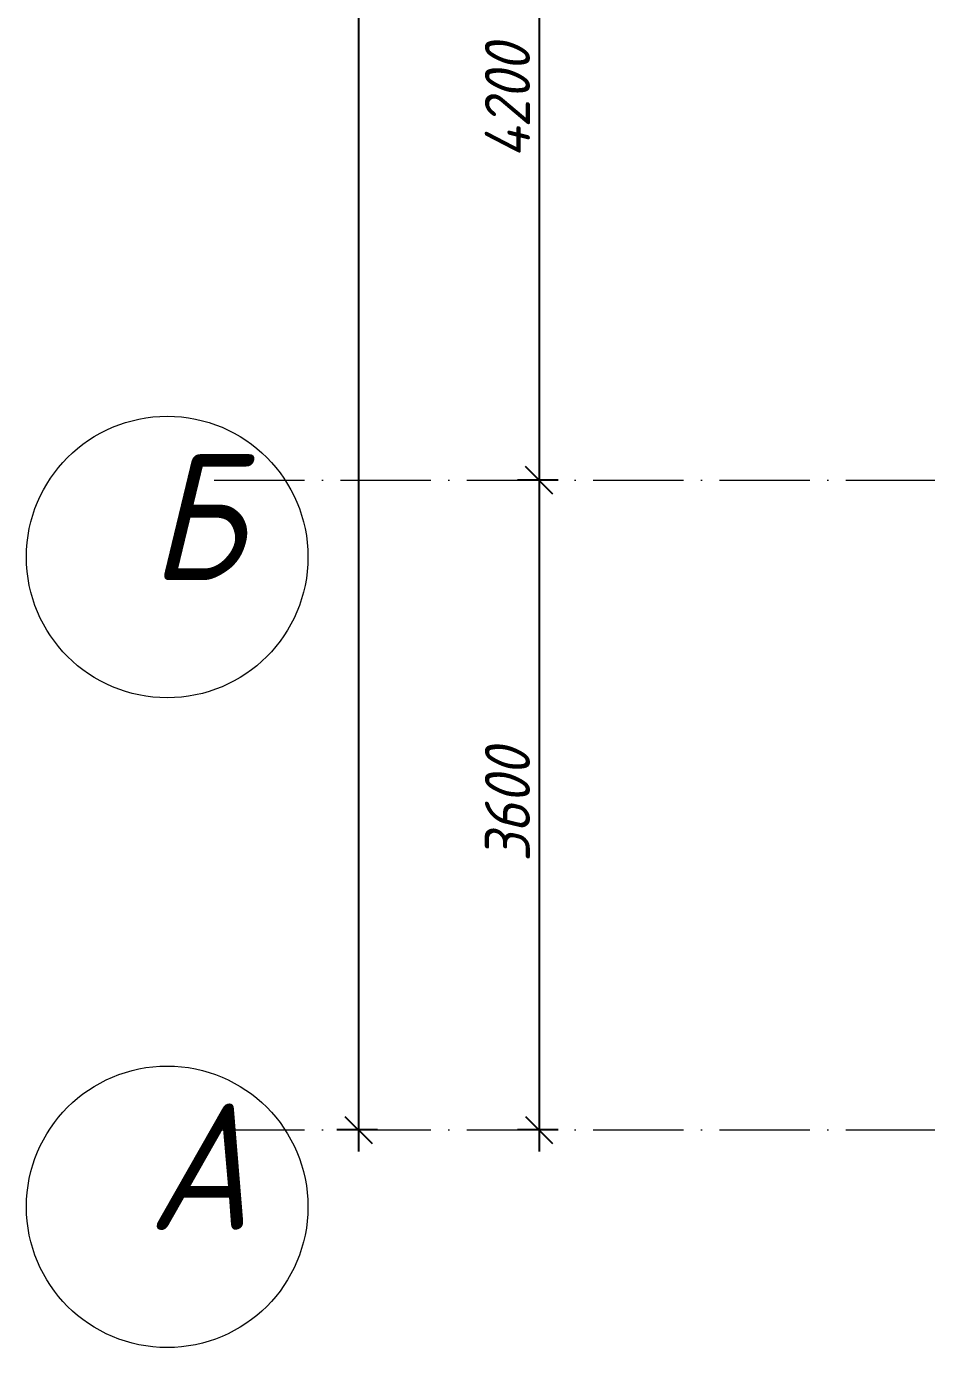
# Model space of a CAD drawing. Header units: millimetres. Extents: x 12986 to 523328, y -9759 to 30092.
# Drawn here: x 56547 to 61534, y -1206 to 6114 of the extents above; entities that cross this region are included whole.
import ezdxf

# ---------------------------------------------------------------- set-up
doc = ezdxf.new("R2010")
doc.units = ezdxf.units.MM
doc.linetypes.add('50_200_ШТРИХ_1Т_ш5_п1_п1_', pattern=[700.0000000000001, 500.0000000000001, -100, 0, -100])
for name, color, linetype, lineweight in [('A-ANNO-DIMS', 7, 'Continuous', 9), ('Оси', 7, 'Continuous', 9), ('Оси-1', 7, 'Continuous', 20), ('Оси-2', 7, '50_200_ШТРИХ_1Т_ш5_п1_п1_', 9)]:
    doc.layers.add(name, color=color, linetype=linetype, lineweight=lineweight)
doc.styles.add('ISOCPEUR_I_1', font='isocpeui.ttf', dxfattribs={"width": 0.9, "height": 249.9999999999997})
doc.dimstyles.new('ISO-2_5_0_9К_БОЛЬШОЙ__с_подложкой_', dxfattribs={"dimscale": 304.8, "dimtxt": 248.9952939525788, "dimasz": 0.4921259842519685, "dimexe": 0.3937007874015748, "dimexo": 0, "dimgap": 0.1640419947506562, "dimtad": 1, "dimdec": 0, "dimzin": 0, "dimdsep": 46, "dimtxsty": 'ISOCPEUR_I_1', "dimblk1": 'OBLIQUE', "dimblk2": 'OBLIQUE', "dimsah": 1, "dimcen": 0.09, "dimdle": 0.3937007874015748, "dimazin": 0, "dimtfac": 1, "dimtdec": 4, "dimtix": 1, "dimtmove": 0, "dimatfit": 3, "dimfxl": 1, "dimtvp": 1, "dimtfill": 1, "dimtolj": 1, "dimtzin": 0, "dimarcsym": 2})

# ---------------------------------------------------------------- blocks, each defined once
blk = doc.blocks.new('Ось сетки - Круг_Ø6_00__ISO-2_5_0_9K_ кружки поменьше-23056867-АР1_Кладочный план 1 этажа')
at = {"layer": 'Оси-1'}
blk.add_circle((0, 0), 2.600000000000002, dxfattribs=at)
blk = doc.blocks.new('_Oblique')
at = {"color": 0, "linetype": 'ByBlock', "lineweight": -2}
blk.add_line((-0.5, -0.5), (0.5, 0.5), dxfattribs=at)
blk = doc.blocks.new('DIMBLOCK11-АР1_Кладочный план 1 этажа')
at = {"layer": 'A-ANNO-DIMS', "color": 0, "lineweight": -2, "transparency": 16777216}
for p, q in [((59386.90165644514, 7919.999999997599), (59386.90165644514, 3479.999999997766)), ((59492.96767362035, 7799.9999999976), (59266.90165644514, 7799.999999997599)), ((59492.96767362033, 3599.999999997766), (59266.90165644514, 3599.999999997766))]:
    blk.add_line(p, q, dxfattribs=at)
at = {"layer": 'Defpoints', "color": 0, "transparency": 16777216}
for p in [(59492.96767362035, 7799.9999999976), (59386.90165644514, 3599.999999997766), (59492.96767362033, 3599.999999997766)]:
    blk.add_point(p, dxfattribs=at)
at = {"layer": 'A-ANNO-DIMS', "color": 0, "lineweight": -2, "transparency": 16777216, "xscale": 150, "yscale": 150, "zscale": 150}
for p, rotation in [((59386.90165644514, 7799.999999997599), 90), ((59386.90165644514, 3599.999999997766), 270)]:
    blk.add_blockref('_Oblique', p, dxfattribs=dict(at, rotation=rotation))
at = {"layer": 'A-ANNO-DIMS', "color": 0, "transparency": 16777216, "insert": (59211.90165644513, 5699.999999997664), "char_height": 249.9999999999997, "width": 781.4621533280933, "attachment_point": 5, "rotation": 90, "style": 'ISOCPEUR_I_1', "bg_fill": 3, "box_fill_scale": 1.1, "bg_fill_color": 256, "bg_fill_true_color": 13158600, "bg_fill_transparency": 0}
blk.add_mtext('\\A1;4200', dxfattribs=at)
blk = doc.blocks.new('DIMBLOCK12-АР1_Кладочный план 1 этажа')
at = {"layer": 'A-ANNO-DIMS', "color": 0, "lineweight": -2, "transparency": 16777216}
for p, q in [((59386.90165644513, 3719.999999997766), (59386.90165644513, -120.0000000026469)), ((59492.96767362033, 3599.999999997766), (59266.90165644513, 3599.999999997766)), ((59492.96767362032, -2.646869903934285e-09), (59266.90165644513, -2.646906258122539e-09))]:
    blk.add_line(p, q, dxfattribs=at)
at = {"layer": 'Defpoints', "color": 0, "transparency": 16777216}
for p in [(59492.96767362033, 3599.999999997766), (59386.90165644513, -2.646886960650743e-09), (59492.96767362032, -2.646869903934285e-09)]:
    blk.add_point(p, dxfattribs=at)
at = {"layer": 'A-ANNO-DIMS', "color": 0, "lineweight": -2, "transparency": 16777216, "xscale": 150, "yscale": 150, "zscale": 150}
for p, rotation in [((59386.90165644513, 3599.999999997766), 90), ((59386.90165644513, -2.646886960650743e-09), 270)]:
    blk.add_blockref('_Oblique', p, dxfattribs=dict(at, rotation=rotation))
at = {"layer": 'A-ANNO-DIMS', "color": 0, "transparency": 16777216, "insert": (59211.90165644512, 1799.999999997542), "char_height": 249.9999999999997, "width": 758.4779723478551, "attachment_point": 5, "rotation": 90, "style": 'ISOCPEUR_I_1', "bg_fill": 3, "box_fill_scale": 1.1, "bg_fill_color": 256, "bg_fill_true_color": 13158600, "bg_fill_transparency": 0}
blk.add_mtext('\\A1;3600', dxfattribs=at)
blk = doc.blocks.new('DIMBLOCK55-АР1_Кладочный план 1 этажа')
at = {"layer": 'A-ANNO-DIMS', "color": 0, "lineweight": -2, "transparency": 16777216}
for p, q in [((58386.85696567992, 27119.99982313454), (58386.85696567993, -120.0000000026469)), ((58492.92298285521, 26999.99982313454), (58266.85696567992, 26999.99982313454)), ((58492.92298285512, -2.646869903934285e-09), (58266.85696567993, -2.646906258122539e-09))]:
    blk.add_line(p, q, dxfattribs=at)
at = {"layer": 'Defpoints', "color": 0, "transparency": 16777216}
for p in [(58492.92298285521, 26999.99982313454), (58386.85696567993, -2.646886960650743e-09), (58492.92298285512, -2.646869903934285e-09)]:
    blk.add_point(p, dxfattribs=at)
at = {"layer": 'A-ANNO-DIMS', "color": 0, "lineweight": -2, "transparency": 16777216, "xscale": 150, "yscale": 150, "zscale": 150}
for p, rotation in [((58386.85696567992, 26999.99982313454), 90), ((58386.85696567993, -2.646886960650743e-09), 270)]:
    blk.add_blockref('_Oblique', p, dxfattribs=dict(at, rotation=rotation))
at = {"layer": 'A-ANNO-DIMS', "color": 0, "transparency": 16777216, "insert": (58210.24711719507, 13499.99991156592), "char_height": 249.9999999999997, "width": 948.0974654348191, "attachment_point": 5, "rotation": 90, "style": 'ISOCPEUR_I_1', "bg_fill": 3, "box_fill_scale": 1.1, "bg_fill_color": 256, "bg_fill_true_color": 13158600, "bg_fill_transparency": 0}
blk.add_mtext('\\A1;27000', dxfattribs=at)

msp = doc.modelspace()

# ---------------------------------------------------------------- linework, layer by layer
at = {"layer": 'Оси-2'}
for p, q in [((57586.89328478157, 3599.99999999777), (187948.5213125124, 3599.999999997349)), ((57586.89328478155, -2.642016903582707e-09), (187948.5213125124, -3.0631423513162e-09))]:
    msp.add_line(p, q, dxfattribs=at)

# ---------------------------------------------------------------- block references
at = {"layer": 'Оси-1', "xscale": 300, "yscale": 300, "zscale": 99.99999999999993, "rotation": 269.9999999999994}
for p in [(57326.89328478157, 3173.999999996093), (57326.89328478156, -426.0000000016762)]:
    msp.add_blockref('Ось сетки - Круг_Ø6_00__ISO-2_5_0_9K_ кружки поменьше-23056867-АР1_Кладочный план 1 этажа', p, dxfattribs=at)

# ---------------------------------------------------------------- texts
at = {"layer": 'Оси', "char_height": 700, "attachment_point": 1, "style": 'ISOCPEUR_I_1'}
for s, insert, width in [('\\fISOCPEUR|b0|i1|c204|p34|;\\W.9;Б', (57228.91376687399, 3746.63248618139), 223.6708124999998), ('\\fISOCPEUR|b0|i1|c204|p34|;\\W.9;А', (57217.21376687398, 146.6324861809802), 252.5315624999997)]:
    msp.add_mtext(s, dxfattribs=dict(at, insert=insert, width=width))

# ---------------------------------------------------------------- next in the draw order: dimensions: what is measured, and where the dimension line sits
at = {"layer": 'A-ANNO-DIMS'}
for base, p1, p2, override, picture, middle in [((58386.85696567993, -2.646886960650743e-09), (58492.92298285518, 26999.99982313452), (58492.92298285509, -2.646869903934284e-09), {"dimpost": '<>', "dimfxl": 26999.99982313717}, 'DIMBLOCK55-АР1_Кладочный план 1 этажа', (58210.24711719507, 13499.99991156592)), ((59386.90165644514, 3599.999999997766), (59492.96767362032, 7799.999999997596), (59492.9676736203, 3599.999999997764), {"dimpost": '<>', "dimfxl": 4199.999999999832}, 'DIMBLOCK11-АР1_Кладочный план 1 этажа', (59211.90165644513, 5699.999999997664))]:
    dim = msp.add_linear_dim(base=base, p1=p1, p2=p2, angle=89.99999999999991, dimstyle='ISO-2_5_0_9К_БОЛЬШОЙ__с_подложкой_', override=override, dxfattribs=at)
    dim.commit()
    dim.dimension.update_dxf_attribs({"geometry": picture, "text_midpoint": middle})

# ---------------------------------------------------------------- next in the draw order: dimensions: what is measured, and where the dimension line sits
dim = msp.add_linear_dim(base=(59386.90165644513, -2.646886960650743e-09), p1=(59492.9676736203, 3599.999999997764), p2=(59492.96767362029, -2.646869903934284e-09), angle=89.99999999999991, dimstyle='ISO-2_5_0_9К_БОЛЬШОЙ__с_подложкой_', override={"dimpost": '<>', "dimfxl": 3600.000000000412}, dxfattribs=at)
dim.commit()
dim.dimension.update_dxf_attribs({"geometry": 'DIMBLOCK12-АР1_Кладочный план 1 этажа', "text_midpoint": (59211.90165644512, 1799.999999997542)})

doc.saveas('drawing.dxf')
